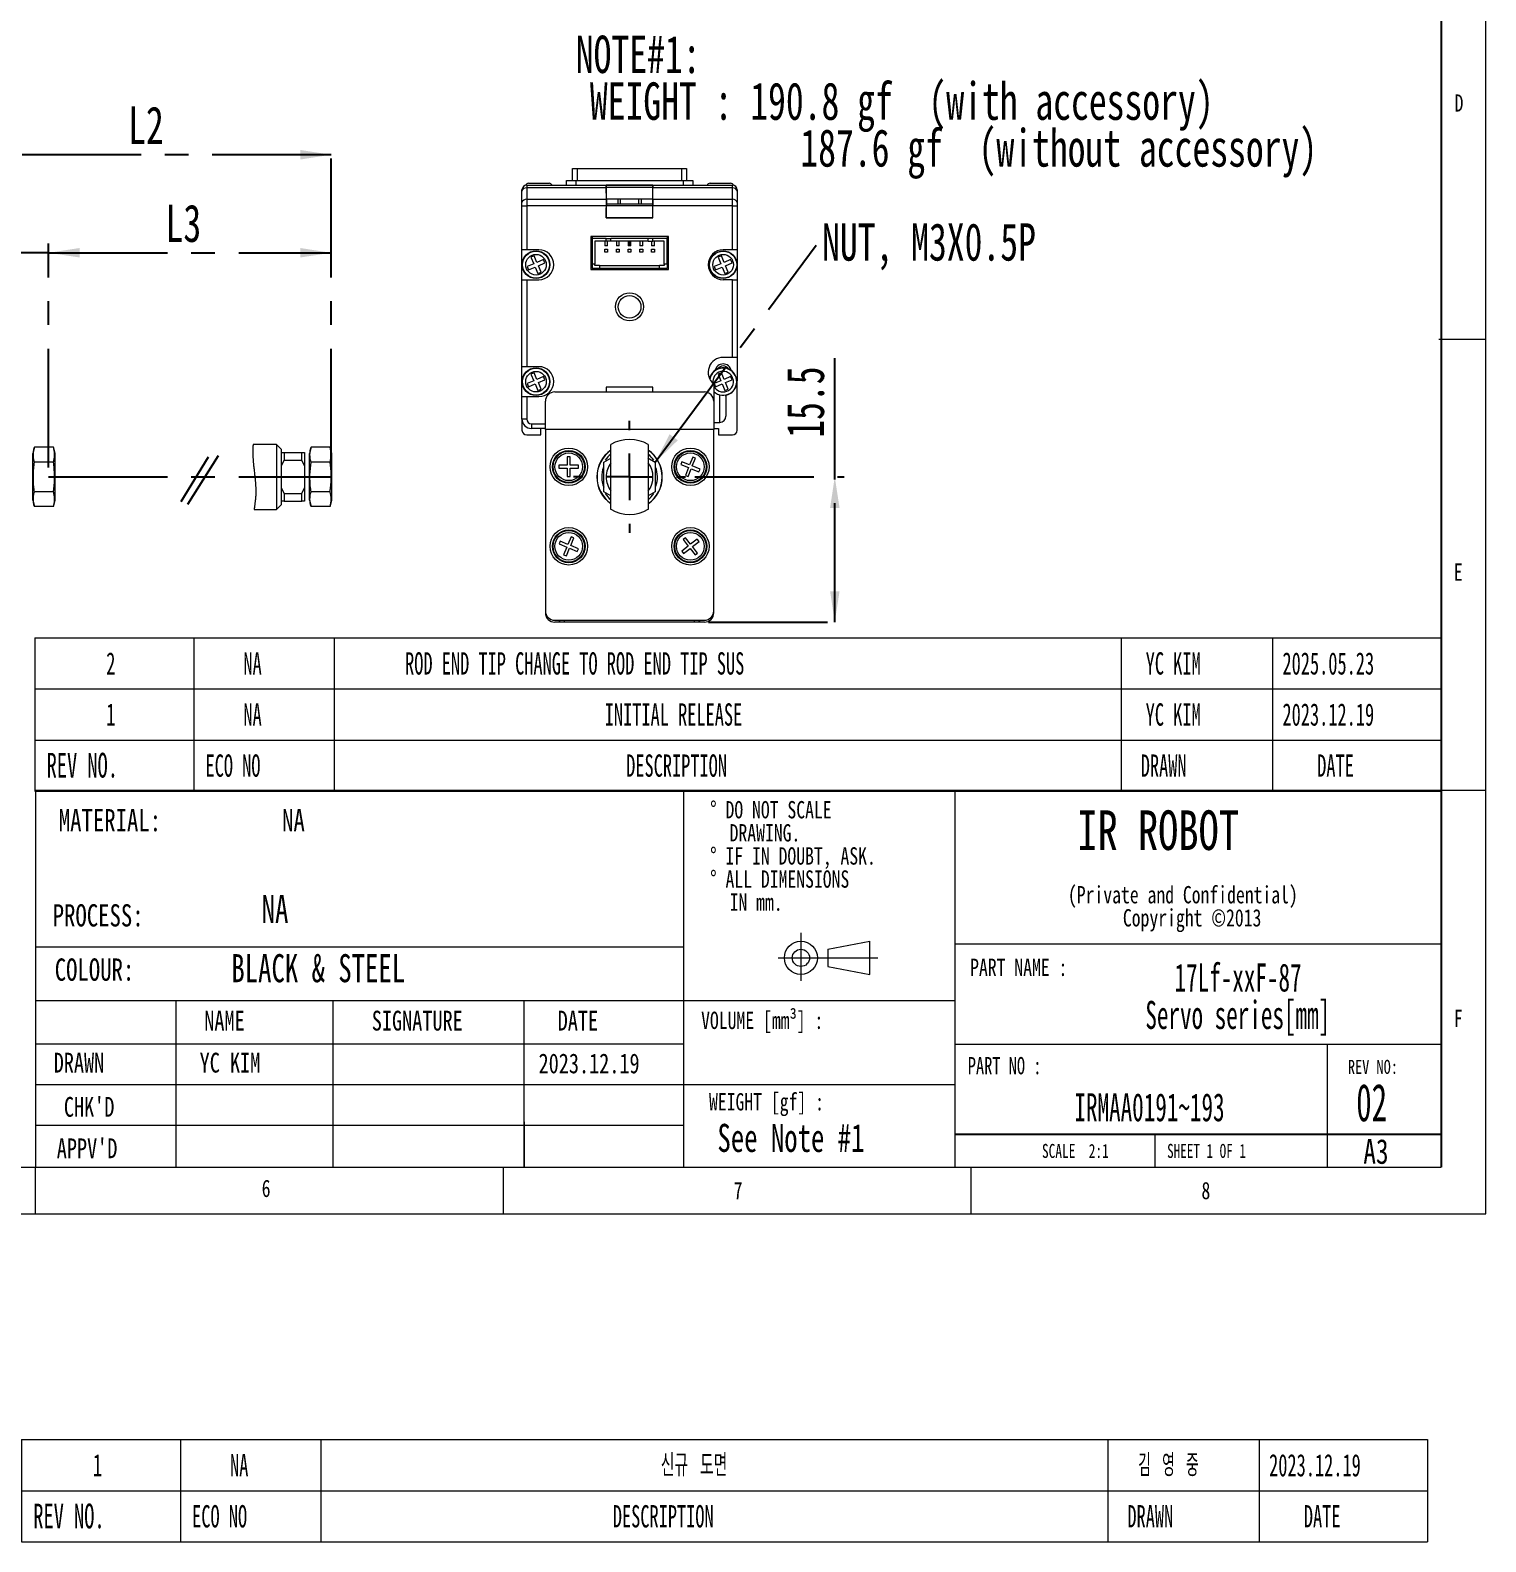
# Model space of a CAD drawing. Header units: millimetres. Extents: x 5 to 415, y -41 to 292.
# Drawn here: x 259.4 to 415, y -30 to 131.5 of the extents above; entities that cross this region are included whole.
import ezdxf

# ---------------------------------------------------------------- set-up
doc = ezdxf.new("R2010")
doc.units = ezdxf.units.MM
doc.linetypes.add('CENTERX2', pattern=[20.32, 12.7, -2.54, 2.54, -2.54])
for name, color, linetype in [('CENTER_LINE', 7, 'CENTERX2'), ('DIMENSION', 7, 'Continuous'), ('NOTES', 7, 'Continuous')]:
    doc.layers.add(name, color=color, linetype=linetype)
doc.styles.add('SLDTEXTSTYLE0', font='TXT', dxfattribs={"width": 0.7})
doc.styles.add('SLDTEXTSTYLE2', font='TXT', dxfattribs={"width": 0.75})
doc.styles.add('SLDTEXTSTYLE3', font='TXT', dxfattribs={"width": 0.6875})
doc.styles.add('SLDTEXTSTYLE4', font='TXT', dxfattribs={"width": 0.605})
doc.styles.add('SLDTEXTSTYLE5', font='TXT', dxfattribs={"width": 0.694444})
doc.styles.add('SLDTEXTSTYLE6', font='TXT', dxfattribs={"width": 0.605, "bigfont": 'bigfont'})
doc.styles.add('SLDTEXTSTYLE7', font='TXT', dxfattribs={"width": 0.563, "bigfont": 'bigfont'})
doc.dimstyles.new('SLDDIMSTYLE2', dxfattribs={"dimtxt": 4, "dimasz": 3.302, "dimexe": 0, "dimexo": 0.0625, "dimgap": 1, "dimtad": 1, "dimrnd": 1e-09, "dimzin": 12, "dimdsep": 46, "dimtxsty": 'SLDTEXTSTYLE0', "dimsah": 1, "dimcen": 0.09, "dimadec": 0, "dimazin": 3, "dimtfac": 1, "dimtmove": 0, "dimatfit": 0, "dimfxl": 1, "dimfrac": 2, "dimtolj": 1, "dimtzin": 12, "dimarcsym": 0})
doc.dimstyles.new('SLDDIMSTYLE3', dxfattribs={"dimtxt": 4, "dimasz": 3.302, "dimexe": 0, "dimexo": 0.0625, "dimgap": 1, "dimtad": 1, "dimrnd": 1e-09, "dimzin": 12, "dimdsep": 46, "dimtxsty": 'SLDTEXTSTYLE0', "dimsah": 1, "dimcen": 0.09, "dimadec": 0, "dimazin": 3, "dimtfac": 1, "dimtofl": 0, "dimtmove": 0, "dimatfit": 3, "dimfxl": 1, "dimfrac": 2, "dimtolj": 1, "dimtzin": 12, "dimarcsym": 0})
doc.dimstyles.new('SLDDIMSTYLE5', dxfattribs={"dimtxt": 4, "dimasz": 3.302, "dimexe": 0, "dimexo": 0.0625, "dimgap": 1, "dimtad": 1, "dimdec": 1, "dimrnd": 1e-09, "dimzin": 12, "dimdsep": 46, "dimtxsty": 'SLDTEXTSTYLE0', "dimsah": 1, "dimcen": 0.09, "dimadec": 0, "dimazin": 3, "dimtfac": 1, "dimtdec": 1, "dimtofl": 0, "dimtmove": 0, "dimatfit": 3, "dimfxl": 1, "dimfrac": 2, "dimtolj": 1, "dimtzin": 12, "dimarcsym": 0})
doc.dimstyles.new('SLDDIMSTYLE6', dxfattribs={"dimtxt": 0.18, "dimasz": 3.302, "dimexe": 0, "dimexo": 0.0625, "dimgap": 0, "dimtad": 0, "dimtih": 1, "dimtoh": 1, "dimdec": 0, "dimrnd": 1e-09, "dimzin": 0, "dimdsep": 46, "dimtxsty": 'Standard', "dimsah": 1, "dimcen": 0.09, "dimadec": 0, "dimazin": 0, "dimtfac": 3.302, "dimtdec": 0, "dimtofl": 0, "dimtmove": 0, "dimatfit": 3, "dimfxl": 1, "dimfrac": 2, "dimtolj": 1, "dimtzin": 0, "dimarcsym": 0})

# ---------------------------------------------------------------- blocks, each defined once
blk = doc.blocks.new('SW_NOTE_0')
at = {"layer": 'CENTER_LINE', "color": 0, "char_height": 4, "attachment_point": 1, "style": 'SLDTEXTSTYLE0'}
for s, insert in [('NOTE#1:', (1.5, 5.16)), ('WEIGHT : 190.8 gf  (with accessory)', (3, 0.16)), ('187.6 gf  (without accessory)', (25.5, -4.84))]:
    blk.add_mtext(s, dxfattribs=dict(at, insert=insert))
blk = doc.blocks.new('SW_NOTE_0_3')
at = {"color": 0, "linetype": 'Continuous', "lineweight": 0, "char_height": 1.8521, "attachment_point": 2, "style": 'SLDTEXTSTYLE2'}
for s, insert in [('(Private and Confidential)', (15.4, 2.39)), ('Copyright ©2013', (16.39, -0.08))]:
    blk.add_mtext(s, dxfattribs=dict(at, insert=insert))
blk = doc.blocks.new('SW_NOTE_0_4')
at = {"color": 0, "linetype": 'Continuous', "lineweight": 0, "char_height": 3, "attachment_point": 2, "style": 'SLDTEXTSTYLE4'}
for s, insert in [('17Lf-xxF-87', (10.83, 3.87)), ('Servo series[mm]', (10.8, -0.13))]:
    blk.add_mtext(s, dxfattribs=dict(at, insert=insert))
blk = doc.blocks.new('SW_NOTE_0_5')
at = {"color": 0, "linetype": 'Continuous', "lineweight": 0, "attachment_point": 1, "style": 'SLDTEXTSTYLE2'}
for s, insert, char_height in [('%%d DO NOT SCALE', (0, 2.39), 1.8521), ('DRAWING.', (2.08, -0.08), 1.852), ('%%d IF IN DOUBT, ASK.', (0, -2.55), 1.8521), ('%%d ALL DIMENSIONS', (0, -5.02), 1.8521), ('IN mm.', (2.08, -7.49), 1.852)]:
    blk.add_mtext(s, dxfattribs=dict(at, insert=insert, char_height=char_height))
blk = doc.blocks.new('SW_TABLEANNOTATION_1')
at = {"color": 0, "linetype": 'Continuous', "lineweight": 18}
for p, q in [((0, 0), (0, -5.46)), ((0, 0), (17, 0)), ((17, 0), (17, -5.46)), ((17, 0), (31.98, 0)), ((31.98, 0), (31.98, -5.46)), ((31.98, 0), (116.1, 0)), ((116.1, 0), (116.1, -5.46)), ((116.1, 0), (132.29, 0)), ((132.29, 0), (132.29, -5.46)), ((132.29, 0), (150.28, 0)), ((150.28, 0), (150.28, -5.46)), ((0, -5.46), (0, -10.92)), ((0, -5.46), (17, -5.46)), ((17, -5.46), (17, -10.92)), ((17, -5.46), (31.98, -5.46)), ((31.98, -5.46), (31.98, -10.92)), ((31.98, -5.46), (116.1, -5.46)), ((116.1, -5.46), (116.1, -10.92)), ((116.1, -5.46), (132.29, -5.46)), ((132.29, -5.46), (132.29, -10.92)), ((132.29, -5.46), (150.28, -5.46)), ((150.28, -5.46), (150.28, -10.92)), ((0, -10.92), (0, -16.37)), ((0, -10.92), (17, -10.92)), ((17, -10.92), (17, -16.37)), ((17, -10.92), (31.98, -10.92)), ((31.98, -10.92), (31.98, -16.37)), ((31.98, -10.92), (116.1, -10.92)), ((116.1, -10.92), (116.1, -16.37)), ((116.1, -10.92), (132.29, -10.92)), ((132.29, -10.92), (132.29, -16.37)), ((132.29, -10.92), (150.28, -10.92)), ((150.28, -10.92), (150.28, -16.37)), ((0, -16.37), (17, -16.37)), ((17, -16.37), (31.98, -16.37)), ((31.98, -16.37), (116.1, -16.37)), ((116.1, -16.37), (132.29, -16.37)), ((132.29, -16.37), (150.28, -16.37))]:
    blk.add_line(p, q, dxfattribs=at)
at = {"color": 0, "linetype": 'Continuous', "lineweight": 0, "attachment_point": 1, "style": 'SLDTEXTSTYLE4'}
for s, insert, char_height in [('2', (7.62, -1.54), 2.38), ('NA', (22.28, -1.54), 2.381), ('ROD END TIP CHANGE TO ROD END TIP SUS', (39.56, -1.54), 2.3813), ('YC KIM', (118.72, -1.54), 2.381), ('2025.05.23', (133.34, -1.54), 2.381), ('1', (7.62, -7), 2.38), ('NA', (22.28, -7), 2.381), ('INITIAL RELEASE', (60.9, -7), 2.3813), ('YC KIM', (118.72, -7), 2.381), ('2023.12.19', (133.34, -7), 2.381), ('REV NO.', (1.25, -12.29), 2.646), ('ECO NO', (18.23, -12.46), 2.381), ('DESCRIPTION', (63.19, -12.46), 2.3813), ('DRAWN', (118.19, -12.46), 2.381), ('DATE', (137.05, -12.46), 2.381)]:
    blk.add_mtext(s, dxfattribs=dict(at, insert=insert, char_height=char_height))
blk = doc.blocks.new('SW_TABLEANNOTATION_2')
at = {"color": 0, "linetype": 'Continuous', "lineweight": 18}
for p, q in [((0, 0), (0, -5.46)), ((0, 0), (17, 0)), ((17, 0), (17, -5.46)), ((17, 0), (31.98, 0)), ((31.98, 0), (31.98, -5.46)), ((31.98, 0), (116.1, 0)), ((116.1, 0), (116.1, -5.46)), ((116.1, 0), (132.29, 0)), ((132.29, 0), (132.29, -5.46)), ((132.29, 0), (150.28, 0)), ((150.28, 0), (150.28, -5.46)), ((0, -5.46), (0, -10.92)), ((0, -5.46), (17, -5.46)), ((17, -5.46), (17, -10.92)), ((17, -5.46), (31.98, -5.46)), ((31.98, -5.46), (31.98, -10.92)), ((31.98, -5.46), (116.1, -5.46)), ((116.1, -5.46), (116.1, -10.92)), ((116.1, -5.46), (132.29, -5.46)), ((132.29, -5.46), (132.29, -10.92)), ((132.29, -5.46), (150.28, -5.46)), ((150.28, -5.46), (150.28, -10.92)), ((0, -10.92), (17, -10.92)), ((17, -10.92), (31.98, -10.92)), ((31.98, -10.92), (116.1, -10.92)), ((116.1, -10.92), (132.29, -10.92)), ((132.29, -10.92), (150.28, -10.92))]:
    blk.add_line(p, q, dxfattribs=at)
at = {"color": 0, "linetype": 'Continuous', "lineweight": 0, "attachment_point": 1}
for s, insert, char_height, style in [('1', (7.62, -1.54), 2.38, 'SLDTEXTSTYLE4'), ('NA', (22.28, -1.54), 2.381, 'SLDTEXTSTYLE4'), ('신규 도면', (68.32, -1.54), 2.381, 'SLDTEXTSTYLE6'), ('김 영 중', (119.35, -1.54), 2.381, 'SLDTEXTSTYLE7'), ('2023.12.19', (133.34, -1.54), 2.381, 'SLDTEXTSTYLE4'), ('REV NO.', (1.25, -6.84), 2.646, 'SLDTEXTSTYLE4'), ('ECO NO', (18.23, -7), 2.381, 'SLDTEXTSTYLE4'), ('DESCRIPTION', (63.19, -7), 2.3813, 'SLDTEXTSTYLE4'), ('DRAWN', (118.19, -7), 2.381, 'SLDTEXTSTYLE4'), ('DATE', (137.05, -7), 2.381, 'SLDTEXTSTYLE4')]:
    blk.add_mtext(s, dxfattribs=dict(at, insert=insert, char_height=char_height, style=style))
blk = doc.blocks.new('_D_26')
at = {"layer": 'CENTER_LINE'}
for p, q in [((253.39, 89.86), (253.39, 108.73)), ((261.39, 84.78), (261.39, 108.73)), ((253.39, 107.73), (247.04, 107.73)), ((261.39, 107.73), (253.39, 107.73)), ((261.39, 107.73), (267.74, 107.73))]:
    blk.add_line(p, q, dxfattribs=at)
for points in [[(253.39, 107.73), (250.09, 108.24), (250.09, 107.23)], [(261.39, 107.73), (264.7, 107.23), (264.7, 108.24)]]:
    blk.add_solid(points, dxfattribs=at)
at = {"layer": 'CENTER_LINE', "insert": (254.79, 112.89), "char_height": 4, "attachment_point": 1, "style": 'SLDTEXTSTYLE0'}
blk.add_mtext('L1', dxfattribs=at)
blk = doc.blocks.new('_D_27')
at = {"layer": 'CENTER_LINE'}
for p, q in [((261.39, 84.78), (261.39, 108.73)), ((291.59, 84.78), (291.59, 108.73)), ((261.39, 107.73), (291.59, 107.73))]:
    blk.add_line(p, q, dxfattribs=at)
for points in [[(261.39, 107.73), (264.7, 107.23), (264.7, 108.24)], [(291.59, 107.73), (288.29, 108.24), (288.29, 107.23)]]:
    blk.add_solid(points, dxfattribs=at)
at = {"layer": 'CENTER_LINE', "insert": (273.89, 112.89), "char_height": 4, "attachment_point": 1, "style": 'SLDTEXTSTYLE0'}
blk.add_mtext('L3', dxfattribs=at)
blk = doc.blocks.new('_D_28')
at = {"layer": 'CENTER_LINE'}
for p, q in [((253.39, 89.86), (253.39, 119.21)), ((291.59, 118.21), (253.39, 118.21)), ((291.59, 84.78), (291.59, 119.21))]:
    blk.add_line(p, q, dxfattribs=at)
for points in [[(253.39, 118.21), (256.7, 117.7), (256.7, 118.72)], [(291.59, 118.21), (288.29, 118.72), (288.29, 117.7)]]:
    blk.add_solid(points, dxfattribs=at)
at = {"layer": 'CENTER_LINE', "insert": (269.89, 123.37), "char_height": 4, "attachment_point": 1, "style": 'SLDTEXTSTYLE0'}
blk.add_mtext('L2', dxfattribs=at)
blk = doc.blocks.new('_D_32')
at = {"layer": 'CENTER_LINE'}
for p, q in [((345.42, 83.78), (345.42, 97.55)), ((330.47, 83.78), (346.42, 83.78)), ((345.42, 68.26), (345.42, 83.78)), ((331.94, 68.26), (346.42, 68.26))]:
    blk.add_line(p, q, dxfattribs=at)
for points in [[(345.42, 83.78), (344.92, 80.47), (345.93, 80.47)], [(345.42, 68.26), (345.93, 71.56), (344.92, 71.56)]]:
    blk.add_solid(points, dxfattribs=at)
at = {"layer": 'CENTER_LINE', "insert": (340.27, 87.96), "char_height": 4, "attachment_point": 1, "rotation": 90, "style": 'SLDTEXTSTYLE0'}
blk.add_mtext('15.5', dxfattribs=at)
blk = doc.blocks.new('SW_NOTE_0_12')
at = {"layer": 'CENTER_LINE', "color": 0, "insert": (0.62, 2.34), "char_height": 4, "attachment_point": 1, "style": 'SLDTEXTSTYLE0'}
blk.add_mtext('NUT, M3X0.5P', dxfattribs=at)
blk = doc.blocks.new('SW_CENTERMARKSYMBOL_11')
at = {"layer": 'CENTER_LINE', "color": 0}
for p, q in [((0, 5), (0, 5.98)), ((0, 0), (0, 2.5)), ((-5, 0), (-5.98, 0)), ((0, 0), (-2.5, 0)), ((0, 0), (0, -2.5)), ((0, 0), (2.5, 0)), ((5, 0), (5.98, 0)), ((0, -5), (0, -5.98))]:
    blk.add_line(p, q, dxfattribs=at)

msp = doc.modelspace()

# ---------------------------------------------------------------- linework, layer by layer
at = {"color": 7, "linetype": 'Continuous', "lineweight": 18}
for p, q in [((415, 5), (415, 292)), ((317.388, 115.457), (317.388, 116.757)), ((317.388, 116.757), (317.888, 116.757)), ((317.888, 116.757), (329.088, 116.757)), ((329.088, 116.757), (329.588, 116.757)), ((329.588, 116.757), (329.588, 115.457)), ((312.488, 114.957), (312.488, 114.664)), ((312.488, 114.957), (320.988, 114.957)), ((312.687, 115.157), (312.866, 115.157)), ((312.866, 115.157), (314.888, 115.157)), ((316.738, 114.957), (316.738, 115.457)), ((316.738, 115.457), (317.738, 115.457)), ((317.738, 115.457), (317.738, 114.957)), ((317.738, 115.457), (329.238, 115.457)), ((325.988, 114.957), (320.988, 114.957)), ((321.01, 114.957), (320.988, 114.913)), ((320.988, 114.957), (320.988, 114.664)), ((320.988, 114.913), (320.992, 114.905)), ((325.984, 114.905), (320.992, 114.905)), ((321.007, 113.45), (320.996, 114.7)), ((325.979, 114.7), (320.996, 114.7)), ((321.01, 114.957), (325.966, 114.957)), ((325.966, 114.957), (325.988, 114.913)), ((325.969, 113.45), (325.979, 114.7)), ((325.988, 114.913), (325.984, 114.905)), ((325.988, 114.957), (334.488, 114.957)), ((325.988, 114.664), (325.988, 114.957)), ((329.238, 114.957), (329.238, 115.457)), ((329.238, 115.457), (330.238, 115.457)), ((330.238, 115.457), (330.238, 114.957)), ((332.087, 115.157), (332.266, 115.157)), ((332.266, 115.157), (334.288, 115.157)), ((334.488, 114.664), (334.488, 114.957)), ((311.988, 114.31), (311.988, 114.457)), ((311.988, 113.096), (311.988, 114.31)), ((311.988, 112.743), (311.988, 113.096)), ((312.488, 114.664), (312.488, 113.45)), ((320.988, 114.664), (312.488, 114.664)), ((312.488, 113.45), (312.488, 112.743)), ((312.488, 113.45), (320.988, 113.45)), ((320.988, 114.664), (320.988, 113.45)), ((320.988, 113.45), (320.988, 112.743)), ((325.969, 113.45), (321.007, 113.45)), ((322.238, 113.457), (322.238, 112.957)), ((322.488, 113.457), (322.488, 112.957)), ((324.488, 112.957), (324.488, 113.457)), ((324.738, 113.457), (324.738, 112.957)), ((334.488, 114.664), (325.988, 114.664)), ((325.988, 113.45), (325.988, 114.664)), ((325.988, 113.45), (334.488, 113.45)), ((325.988, 112.743), (325.988, 113.45)), ((334.488, 113.45), (334.488, 114.664)), ((334.488, 112.743), (334.488, 113.45)), ((334.988, 114.457), (334.988, 114.31)), ((334.988, 114.31), (334.988, 113.096)), ((334.988, 113.096), (334.988, 112.743)), ((311.988, 112.743), (312.488, 112.743)), ((311.988, 108.057), (311.988, 112.743)), ((312.488, 112.743), (312.488, 108.057)), ((320.988, 112.743), (312.488, 112.743)), ((320.988, 112.957), (325.988, 112.957)), ((320.988, 112.743), (320.988, 111.457)), ((320.993, 111.957), (320.988, 112.549)), ((320.996, 111.957), (320.988, 111.957)), ((320.996, 111.457), (320.996, 111.957)), ((325.966, 112.743), (321.009, 112.743)), ((321.009, 111.457), (321.009, 112.743)), ((325.966, 111.457), (325.966, 112.743)), ((325.979, 111.457), (325.979, 111.957)), ((325.979, 111.957), (325.988, 111.957)), ((325.982, 111.957), (325.988, 112.549)), ((325.988, 111.457), (325.988, 112.743)), ((334.488, 112.743), (325.988, 112.743)), ((334.488, 108.057), (334.488, 112.743)), ((334.488, 112.743), (334.988, 112.743)), ((334.988, 112.743), (334.988, 108.057)), ((320.988, 111.457), (325.988, 111.457)), ((325.966, 111.457), (321.009, 111.457)), ((327.638, 109.457), (319.338, 109.457)), ((319.338, 109.457), (319.338, 105.957)), ((319.488, 108.457), (319.338, 108.457)), ((319.488, 109.457), (319.488, 109.257)), ((319.488, 109.257), (319.488, 106.507)), ((320.988, 109.257), (319.488, 109.257)), ((319.788, 108.957), (319.788, 106.507)), ((320.988, 108.957), (319.788, 108.957)), ((320.838, 108.957), (320.838, 108.457)), ((321.138, 108.457), (320.838, 108.457)), ((320.988, 108.957), (320.988, 109.257)), ((320.988, 109.257), (321.488, 109.257)), ((321.488, 108.957), (320.988, 108.957)), ((321.138, 108.457), (321.138, 108.957)), ((321.488, 108.957), (321.488, 109.257)), ((325.488, 109.257), (321.488, 109.257)), ((325.488, 108.957), (321.488, 108.957)), ((322.088, 108.957), (322.088, 108.457)), ((322.388, 108.457), (322.088, 108.457)), ((322.388, 108.457), (322.388, 108.957)), ((323.338, 108.957), (323.338, 108.457)), ((323.638, 108.457), (323.338, 108.457)), ((323.638, 108.457), (323.638, 108.957)), ((324.588, 108.957), (324.588, 108.457)), ((324.888, 108.457), (324.588, 108.457)), ((324.888, 108.457), (324.888, 108.957)), ((325.488, 108.957), (325.488, 109.257)), ((325.988, 109.257), (325.488, 109.257)), ((325.488, 108.957), (325.988, 108.957)), ((325.838, 108.957), (325.838, 108.457)), ((326.138, 108.457), (325.838, 108.457)), ((325.988, 108.957), (325.988, 109.257)), ((327.488, 109.257), (325.988, 109.257)), ((327.188, 108.957), (325.988, 108.957)), ((326.138, 108.457), (326.138, 108.957)), ((327.188, 106.507), (327.188, 108.957)), ((327.488, 109.457), (327.488, 109.257)), ((327.488, 106.507), (327.488, 109.257)), ((327.638, 108.457), (327.488, 108.457)), ((327.638, 105.957), (327.638, 109.457)), ((312.488, 108.057), (311.988, 108.057)), ((311.988, 104.857), (311.988, 108.057)), ((313.788, 108.057), (312.488, 108.057)), ((313.299, 107.407), (312.948, 107.262)), ((312.948, 107.262), (313.239, 106.559)), ((313.59, 106.705), (313.299, 107.407)), ((314.292, 106.996), (313.59, 106.705)), ((313.736, 106.354), (314.438, 106.645)), ((314.438, 106.645), (314.292, 106.996)), ((319.338, 107.505), (319.488, 107.559)), ((320.838, 107.807), (320.838, 108.107)), ((320.838, 108.107), (321.138, 108.107)), ((321.138, 107.807), (320.838, 107.807)), ((321.138, 108.107), (321.138, 107.807)), ((322.088, 107.807), (322.088, 108.107)), ((322.088, 108.107), (322.388, 108.107)), ((322.388, 107.807), (322.088, 107.807)), ((322.388, 108.107), (322.388, 107.807)), ((323.338, 108.107), (323.638, 108.107)), ((323.338, 107.807), (323.338, 108.107)), ((323.638, 107.807), (323.338, 107.807)), ((323.638, 108.107), (323.638, 107.807)), ((324.588, 107.807), (324.588, 108.107)), ((324.588, 108.107), (324.888, 108.107)), ((324.888, 107.807), (324.588, 107.807)), ((324.888, 108.107), (324.888, 107.807)), ((325.838, 107.807), (325.838, 108.107)), ((325.838, 108.107), (326.138, 108.107)), ((326.138, 107.807), (325.838, 107.807)), ((326.138, 108.107), (326.138, 107.807)), ((333.299, 107.407), (332.948, 107.262)), ((332.948, 107.262), (333.239, 106.559)), ((333.59, 106.705), (333.299, 107.407)), ((334.488, 108.057), (333.488, 108.057)), ((334.292, 106.996), (333.59, 106.705)), ((333.736, 106.354), (334.438, 106.645)), ((334.438, 106.645), (334.292, 106.996)), ((334.988, 108.057), (334.488, 108.057)), ((334.988, 108.057), (334.988, 104.857)), ((313.239, 106.559), (312.537, 106.268)), ((312.537, 106.268), (312.683, 105.917)), ((312.683, 105.917), (313.385, 106.208)), ((313.385, 106.208), (313.676, 105.506)), ((313.676, 105.506), (314.027, 105.652)), ((314.027, 105.652), (313.736, 106.354)), ((319.338, 105.957), (327.638, 105.957)), ((319.788, 106.507), (319.488, 106.507)), ((319.488, 106.507), (319.488, 106.057)), ((320.288, 106.057), (319.488, 106.057)), ((319.788, 106.357), (319.788, 106.507)), ((320.288, 106.357), (319.788, 106.357)), ((320.288, 106.357), (320.288, 106.057)), ((320.288, 106.357), (326.688, 106.357)), ((326.688, 106.057), (320.288, 106.057)), ((326.688, 106.057), (326.688, 106.357)), ((327.188, 106.357), (326.688, 106.357)), ((327.488, 106.057), (326.688, 106.057)), ((327.488, 106.507), (327.188, 106.507)), ((327.188, 106.507), (327.188, 106.357)), ((327.488, 106.507), (327.488, 106.057)), ((327.488, 106.405), (327.638, 106.294)), ((333.239, 106.559), (332.537, 106.268)), ((332.537, 106.268), (332.683, 105.917)), ((332.683, 105.917), (333.385, 106.208)), ((333.385, 106.208), (333.676, 105.506)), ((333.676, 105.506), (334.027, 105.652)), ((334.027, 105.652), (333.736, 106.354)), ((311.988, 95.557), (311.988, 104.857)), ((311.988, 104.857), (312.488, 104.857)), ((312.488, 104.857), (312.488, 95.557)), ((312.488, 104.857), (313.788, 104.857)), ((334.488, 104.857), (333.488, 104.857)), ((334.488, 96.557), (334.488, 104.857)), ((334.488, 104.857), (334.988, 104.857)), ((334.988, 104.857), (334.988, 96.557)), ((410, 98.5), (415, 98.5)), ((312.488, 95.557), (311.988, 95.557)), ((311.988, 92.357), (311.988, 95.557)), ((313.788, 95.557), (312.488, 95.557)), ((334.488, 96.557), (333.488, 96.557)), ((334.988, 96.557), (334.488, 96.557)), ((334.988, 96.557), (334.988, 94.057)), ((313.239, 94.059), (312.537, 93.768)), ((312.537, 93.768), (312.683, 93.417)), ((312.683, 93.417), (313.385, 93.708)), ((313.299, 94.907), (312.948, 94.762)), ((312.948, 94.762), (313.239, 94.059)), ((313.59, 94.205), (313.299, 94.907)), ((313.385, 93.708), (313.676, 93.006)), ((314.292, 94.496), (313.59, 94.205)), ((313.736, 93.854), (314.438, 94.145)), ((314.027, 93.152), (313.736, 93.854)), ((314.438, 94.145), (314.292, 94.496)), ((332.488, 93.708), (332.488, 91.857)), ((333.239, 94.059), (332.537, 93.768)), ((332.537, 93.768), (332.683, 93.417)), ((332.683, 93.417), (333.385, 93.708)), ((333.299, 94.907), (332.948, 94.762)), ((332.948, 94.762), (333.239, 94.059)), ((333.59, 94.205), (333.299, 94.907)), ((333.385, 93.708), (333.676, 93.006)), ((334.292, 94.496), (333.59, 94.205)), ((333.736, 93.854), (334.438, 94.145)), ((334.027, 93.152), (333.736, 93.854)), ((334.438, 94.145), (334.292, 94.496)), ((334.988, 88.757), (334.988, 94.057)), ((311.988, 89.957), (311.988, 92.357)), ((311.988, 92.357), (312.488, 92.357)), ((312.488, 92.357), (312.488, 89.957)), ((312.488, 92.357), (313.788, 92.357)), ((313.676, 93.006), (314.027, 93.152)), ((315.488, 92.857), (331.488, 92.857)), ((325.988, 93.357), (320.988, 93.357)), ((320.988, 93.357), (320.988, 92.857)), ((325.988, 92.857), (325.988, 93.357)), ((333.676, 93.006), (334.027, 93.152)), ((333.788, 92.457), (333.786, 92.505)), ((333.788, 92.457), (333.788, 91.357)), ((314.488, 88.859), (314.488, 91.857)), ((332.488, 91.857), (332.488, 88.859)), ((333.788, 91.357), (333.788, 90.257)), ((312.488, 89.957), (311.988, 89.957)), ((311.988, 89.957), (311.988, 88.757)), ((312.988, 89.457), (312.988, 88.957)), ((314.488, 88.957), (312.988, 88.957)), ((313.988, 88.257), (313.988, 88.957)), ((314.488, 88.859), (314.488, 69.459)), ((332.488, 88.859), (314.488, 88.859)), ((332.488, 89.607), (333.138, 89.607)), ((332.488, 88.957), (332.988, 88.957)), ((332.488, 69.459), (332.488, 88.859)), ((332.988, 88.957), (332.988, 88.257)), ((285.759, 87.257), (283.249, 87.257)), ((286.259, 86.757), (285.759, 87.257)), ((285.759, 87.257), (285.759, 80.297)), ((312.488, 88.257), (313.988, 88.257)), ((321.488, 80.312), (321.488, 87.241)), ((325.488, 87.241), (325.488, 83.777)), ((332.988, 88.257), (334.488, 88.257)), ((259.874, 86.952), (259.693, 86.277)), ((259.693, 83.777), (259.693, 86.277)), ((261.912, 86.952), (259.874, 86.952)), ((262.093, 86.277), (261.912, 86.952)), ((262.093, 83.777), (262.093, 86.277)), ((286.259, 86.757), (286.259, 80.797)), ((286.259, 86.377), (286.559, 86.377)), ((286.559, 86.377), (286.559, 85.555)), ((286.559, 86.377), (288.459, 86.377)), ((288.459, 85.555), (288.459, 86.377)), ((288.459, 86.377), (288.759, 86.377)), ((288.759, 86.377), (288.759, 84.944)), ((289.44, 86.952), (289.259, 86.277)), ((289.259, 83.777), (289.259, 86.277)), ((291.478, 86.952), (289.44, 86.952)), ((291.659, 86.277), (291.478, 86.952)), ((291.659, 83.777), (291.659, 86.277)), ((317.145, 85.909), (316.83, 85.909)), ((316.83, 85.909), (316.83, 85.016)), ((317.145, 85.016), (317.145, 85.909)), ((320.738, 85.364), (321.488, 85.797)), ((325.456, 85.815), (326.238, 85.364)), ((330.235, 85.891), (329.901, 85.064)), ((330.193, 84.946), (330.527, 85.773)), ((330.527, 85.773), (330.235, 85.891)), ((261.912, 85.364), (259.874, 85.364)), ((286.559, 85.555), (286.259, 84.944)), ((286.559, 85.555), (288.459, 85.555)), ((288.759, 84.944), (288.459, 85.555)), ((288.759, 84.944), (288.759, 82.609)), ((291.478, 85.364), (289.44, 85.364)), ((316.83, 85.016), (315.938, 85.016)), ((315.938, 85.016), (315.938, 84.701)), ((315.938, 84.701), (316.83, 84.701)), ((316.83, 84.701), (316.83, 83.809)), ((318.038, 85.016), (317.145, 85.016)), ((317.145, 83.809), (317.145, 84.701)), ((317.145, 84.701), (318.038, 84.701)), ((318.038, 84.701), (318.038, 85.016)), ((329.073, 85.399), (328.955, 85.107)), ((328.955, 85.107), (329.783, 84.772)), ((329.901, 85.064), (329.073, 85.399)), ((329.783, 84.772), (329.448, 83.944)), ((329.74, 83.826), (330.075, 84.654)), ((330.075, 84.654), (330.902, 84.319)), ((331.02, 84.611), (330.193, 84.946)), ((330.902, 84.319), (331.02, 84.611)), ((259.693, 81.277), (259.693, 83.777)), ((262.093, 81.277), (262.093, 83.777)), ((286.259, 82.609), (286.559, 81.998)), ((288.459, 81.998), (288.759, 82.609)), ((288.759, 82.609), (288.759, 81.177)), ((289.259, 81.277), (289.259, 83.777)), ((291.659, 81.277), (291.659, 83.777)), ((316.83, 83.809), (317.145, 83.809)), ((320.172, 82.657), (320.193, 82.657)), ((325.488, 83.777), (325.488, 80.312)), ((326.783, 82.657), (326.804, 82.657)), ((329.448, 83.944), (329.74, 83.826)), ((259.693, 81.277), (259.874, 80.601)), ((261.912, 82.189), (259.874, 82.189)), ((261.912, 80.601), (262.093, 81.277)), ((285.759, 80.297), (286.259, 80.797)), ((286.559, 81.177), (286.259, 81.177)), ((286.559, 81.998), (288.459, 81.998)), ((286.559, 81.998), (286.559, 81.177)), ((286.559, 81.177), (288.459, 81.177)), ((288.459, 81.177), (288.459, 81.998)), ((288.759, 81.177), (288.459, 81.177)), ((289.259, 81.277), (289.44, 80.601)), ((291.478, 82.189), (289.44, 82.189)), ((291.478, 80.601), (291.659, 81.277)), ((321.498, 81.75), (320.738, 82.189)), ((326.238, 82.189), (325.488, 81.756)), ((261.912, 80.601), (259.874, 80.601)), ((283.367, 80.297), (285.759, 80.297)), ((291.478, 80.601), (289.44, 80.601)), ((316.077, 76.905), (315.957, 76.614)), ((315.957, 76.614), (316.782, 76.273)), ((316.902, 76.565), (316.077, 76.905)), ((316.782, 76.273), (316.441, 75.449)), ((316.732, 75.328), (317.073, 76.153)), ((317.243, 77.389), (316.902, 76.565)), ((317.073, 76.153), (317.898, 75.812)), ((317.193, 76.444), (317.534, 77.269)), ((318.018, 76.103), (317.193, 76.444)), ((317.534, 77.269), (317.243, 77.389)), ((317.898, 75.812), (318.018, 76.103)), ((329.766, 76.385), (329.065, 75.833)), ((329.462, 77.281), (329.214, 77.086)), ((329.214, 77.086), (329.766, 76.385)), ((329.26, 75.586), (329.961, 76.138)), ((330.014, 76.58), (329.462, 77.281)), ((329.961, 76.138), (330.513, 75.436)), ((330.715, 77.132), (330.014, 76.58)), ((330.209, 76.332), (330.91, 76.885)), ((330.761, 75.631), (330.209, 76.332)), ((330.91, 76.885), (330.715, 77.132)), ((316.441, 75.449), (316.732, 75.328)), ((329.065, 75.833), (329.26, 75.586)), ((330.513, 75.436), (330.761, 75.631)), ((314.488, 69.459), (314.488, 69.257)), ((315.488, 68.459), (331.488, 68.459)), ((315.988, 68.257), (315.488, 68.257)), ((315.988, 68.257), (315.988, 68.459)), ((316.038, 68.257), (315.988, 68.257)), ((316.038, 68.257), (316.038, 68.459)), ((316.538, 68.257), (316.038, 68.257)), ((330.438, 68.257), (316.538, 68.257)), ((330.938, 68.257), (330.438, 68.257)), ((330.938, 68.257), (330.938, 68.459)), ((330.988, 68.257), (330.938, 68.257)), ((330.988, 68.257), (330.988, 68.459)), ((331.488, 68.257), (330.988, 68.257)), ((332.488, 69.257), (332.488, 69.459)), ((260, 50.271), (260, 10)), ((415, 50.271), (260, 50.271)), ((329.265, 50.271), (329.265, 10)), ((358.254, 50.271), (358.254, 10)), ((344.668, 33.297), (349.181, 34.143)), ((349.181, 30.608), (349.181, 34.143)), ((260, 33.55), (329.265, 33.55)), ((344.668, 33.297), (344.668, 31.454)), ((410.25, 33.844), (358.254, 33.844)), ((344.668, 31.454), (349.181, 30.608)), ((275.001, 27.796), (275.001, 10)), ((291.778, 27.796), (291.778, 10)), ((312.217, 10), (312.217, 27.796)), ((329.265, 23.158), (260, 23.158)), ((398.074, 10), (398.074, 23.123)), ((358.254, 18.822), (260, 18.822)), ((312.217, 14.859), (312.217, 10)), ((260, 14.481), (329.265, 14.481)), ((379.611, 13.419), (379.611, 10)), ((10, 10), (410.25, 10)), ((260, 5), (260, 10)), ((310, 5), (310, 10)), ((360, 5), (360, 10)), ((5, 5), (415, 5))]:
    msp.add_line(p, q, dxfattribs=at)
at = {"color": 8, "linetype": 'Continuous', "lineweight": 18}
for p, q in [((317.888, 116.757), (317.888, 115.457)), ((329.088, 115.457), (329.088, 116.757)), ((323.488, 108.457), (323.488, 108.957)), ((333.138, 91.357), (333.138, 92.55)), ((333.138, 89.607), (333.138, 91.357)), ((312.988, 89.457), (314.488, 89.457)), ((316.538, 68.257), (316.538, 68.459)), ((330.438, 68.257), (330.438, 68.459))]:
    msp.add_line(p, q, dxfattribs=at)
at = {"color": 7, "linetype": 'CENTERX2', "lineweight": 18}
for p, q in [((341.798, 35.054), (341.798, 29.936)), ((339.361, 32.376), (350.023, 32.376))]:
    msp.add_line(p, q, dxfattribs=at)
at = {"color": 7, "linetype": 'Continuous', "lineweight": 18, "flags": 128}
for points in [[(334.97, 93.924), (334.978, 93.959), (334.988, 94.057)], [(283.249, 87.257), (283.245, 87.22), (283.242, 87.183), (283.239, 87.146), (283.236, 87.109), (283.233, 87.071), (283.231, 87.034), (283.228, 86.99), (283.226, 86.946), (283.224, 86.902), (283.222, 86.858), (283.22, 86.806), (283.219, 86.754), (283.217, 86.702), (283.216, 86.65), (283.216, 86.598), (283.215, 86.546), (283.215, 86.495), (283.215, 86.443), (283.216, 86.392), (283.216, 86.341), (283.217, 86.289), (283.218, 86.238), (283.22, 86.178), (283.222, 86.118), (283.224, 86.059), (283.226, 85.999), (283.229, 85.938), (283.232, 85.878), (283.236, 85.818), (283.239, 85.757), (283.243, 85.697), (283.247, 85.638), (283.251, 85.579), (283.256, 85.521), (283.26, 85.462), (283.266, 85.392), (283.272, 85.323), (283.279, 85.253), (283.285, 85.184), (283.292, 85.115), (283.299, 85.046), (283.308, 84.958), (283.317, 84.87), (283.327, 84.782), (283.336, 84.695), (283.346, 84.608), (283.356, 84.52), (283.372, 84.383), (283.388, 84.246), (283.403, 84.11), (283.415, 84.007), (283.426, 83.905), (283.437, 83.802), (283.448, 83.699), (283.457, 83.619), (283.465, 83.538), (283.472, 83.457), (283.48, 83.377), (283.486, 83.311), (283.491, 83.246), (283.497, 83.18), (283.502, 83.114), (283.506, 83.049), (283.511, 82.983), (283.515, 82.917), (283.519, 82.851), (283.522, 82.792), (283.525, 82.732), (283.528, 82.673), (283.53, 82.613), (283.532, 82.554), (283.534, 82.494), (283.535, 82.434), (283.536, 82.382), (283.537, 82.329), (283.537, 82.277), (283.537, 82.224), (283.537, 82.171), (283.536, 82.118), (283.536, 82.065), (283.534, 82.012), (283.533, 81.965), (283.532, 81.917), (283.53, 81.869), (283.528, 81.821), (283.525, 81.773), (283.523, 81.725), (283.52, 81.677), (283.516, 81.629), (283.513, 81.58), (283.509, 81.532), (283.505, 81.484), (283.501, 81.435), (283.496, 81.387), (283.491, 81.339), (283.486, 81.291), (283.48, 81.243), (283.473, 81.186), (283.466, 81.129), (283.458, 81.071), (283.451, 81.014), (283.443, 80.957), (283.435, 80.899), (283.429, 80.85), (283.422, 80.801), (283.416, 80.752), (283.409, 80.704), (283.403, 80.655), (283.397, 80.607), (283.392, 80.558), (283.387, 80.52), (283.383, 80.483), (283.379, 80.445), (283.376, 80.408), (283.373, 80.371), (283.37, 80.333), (283.367, 80.297)]]:
    msp.add_lwpolyline(points, dxfattribs=at)
at = {"color": 7, "linetype": 'Continuous', "lineweight": 18}
for centre, radius in [((313.488, 106.457), 1.483), ((313.488, 106.457), 1.449), ((313.488, 106.457), 1.101), ((333.488, 106.457), 1.483), ((333.488, 106.457), 1.449), ((333.488, 106.457), 1.101), ((323.488, 101.957), 1.5), ((323.488, 101.957), 1.211), ((313.488, 93.957), 1.483), ((313.488, 93.957), 1.449), ((313.488, 93.957), 1.101), ((316.988, 84.859), 2), ((316.988, 84.859), 1.75), ((316.988, 84.859), 1.678), ((316.988, 84.859), 1.479), ((329.988, 84.859), 2), ((329.988, 84.859), 1.75), ((329.988, 84.859), 1.678), ((329.988, 84.859), 1.479), ((316.988, 76.359), 2), ((316.988, 76.359), 1.75), ((316.988, 76.359), 1.678), ((316.988, 76.359), 1.479), ((329.988, 76.359), 2), ((329.988, 76.359), 1.75), ((329.988, 76.359), 1.678), ((329.988, 76.359), 1.479), ((341.798, 32.376), 1.767), ((341.798, 32.376), 0.922)]:
    msp.add_circle(centre, radius, dxfattribs=at)
for centre, radius, start, end in [((312.488, 114.457), 0.5, 90, 180), ((312.687, 114.807), 0.35, 90, 157.40763), ((314.888, 114.807), 0.35, 25.37693, 90), ((332.087, 114.807), 0.35, 90, 154.62307), ((334.288, 114.807), 0.35, 22.59237, 90), ((334.488, 114.457), 0.5, 0, 90), ((312.425, 114.222), 0.446, 81.95053, 168.57825), ((312.425, 113.008), 0.446, 81.95053, 168.57825), ((334.55, 114.222), 0.446, 11.42175, 98.04947), ((334.55, 113.008), 0.446, 11.42175, 98.04947), ((313.788, 106.457), 1.6, 270, 90), ((333.488, 106.457), 1.6, 90, 270), ((313.788, 93.957), 1.6, 270, 90), ((333.488, 94.957), 1.6, 90, 231.31781), ((333.488, 93.957), 1.483, 22.52267, 167.5778), ((333.488, 94.957), 0.9, 12.44203, 167.55797), ((333.488, 94.957), 0.675, 33.35116, 146.64884), ((333.488, 93.957), 1.483, 277.77571, 22.52267), ((315.488, 91.857), 1, 90, 180), ((331.488, 91.857), 1, 0, 90), ((312.988, 89.957), 1, 180, 270), ((312.988, 89.957), 0.5, 180, 270), ((333.138, 90.257), 0.65, 270, 360), ((312.488, 88.757), 0.5, 180, 270), ((323.488, 83.777), 4, 60, 120), ((334.488, 88.757), 0.5, 270, 360), ((323.488, 83.777), 3.5, 124.8499, 235.1501), ((323.488, 83.777), 3.48, 125.07951, 234.92049), ((323.482, 83.777), 3.15, 129.27262, 145.62874), ((323.488, 83.777), 3.5, 304.8499, 55.1501), ((323.488, 83.777), 3.48, 305.07951, 54.92049), ((323.482, 83.777), 3.15, 34.37126, 50.44414), ((323.488, 83.777), 2.98, 159.65164, 201.74202), ((323.488, 83.777), 2.5, 143.1301, 180), ((323.488, 83.777), 2.5, 323.1301, 36.8699), ((323.488, 83.777), 2.98, 340.31218, 20.78663), ((323.488, 83.777), 2.5, 180, 216.8699), ((323.482, 83.777), 3.15, 214.37126, 230.72738), ((323.482, 83.777), 3.15, 309.55586, 325.62874), ((323.488, 83.777), 4, 240, 300), ((315.488, 69.459), 1, 180, 270), ((315.488, 69.257), 1, 180, 270), ((331.488, 69.459), 1, 270, 0), ((331.488, 69.257), 1, 270, 0)]:
    msp.add_arc(centre, radius, start, end, dxfattribs=at)
at = {"color": 8, "linetype": 'Continuous', "lineweight": 18}
for radius, start, end in [(1.449, 226.36752, 169.25823), (1.101, 204.68174, 189.11799)]:
    msp.add_arc((333.488, 93.957), radius, start, end, dxfattribs=at)
at = {"color": 7, "linetype": 'Continuous', "lineweight": 18}
for points, knots in [([(320.996, 114.7), (320.995, 114.764), (320.994, 114.88), (320.992, 114.897), (320.992, 114.905)], [0, 0, 0, 0, 0.557681, 1, 1, 1, 1]), ([(325.984, 114.905), (325.983, 114.893), (325.981, 114.871), (325.98, 114.752), (325.979, 114.7)], [0, 0, 0, 0, 0.5576818, 1, 1, 1, 1]), ([(321.007, 113.45), (321.008, 113.334), (321.009, 113.125), (321.009, 112.86), (321.009, 112.743)], [0, 0, 0, 0, 0.557568, 1, 1, 1, 1]), ([(325.969, 113.45), (325.968, 113.334), (325.966, 113.125), (325.966, 112.86), (325.966, 112.743)], [0, 0, 0, 0, 0.557568, 1, 1, 1, 1]), ([(259.874, 85.364), (259.843, 85.495), (259.781, 85.752), (259.751, 86.141), (259.773, 86.465), (259.82, 86.736), (259.855, 86.877), (259.874, 86.952)], [0, 0, 0, 0, 0.2475218, 0.4886828, 0.7318316, 0.8578148, 1, 1, 1, 1]), ([(261.912, 85.364), (261.944, 85.495), (262.006, 85.757), (262.037, 86.154), (262.011, 86.486), (261.963, 86.752), (261.929, 86.885), (261.912, 86.952)], [0, 0, 0, 0, 0.247694, 0.4966506, 0.7474871, 0.8734978, 1, 1, 1, 1]), ([(289.44, 85.364), (289.384, 85.626), (289.269, 86.155), (289.383, 86.685), (289.44, 86.952)], [0, 0, 0, 0, 0.4952881, 1, 1, 1, 1]), ([(291.478, 85.364), (291.535, 85.626), (291.649, 86.155), (291.536, 86.685), (291.478, 86.952)], [0, 0, 0, 0, 0.4952881, 1, 1, 1, 1]), ([(259.874, 82.189), (259.866, 82.256), (259.848, 82.389), (259.82, 82.637), (259.793, 82.933), (259.771, 83.277), (259.76, 83.622), (259.76, 83.969), (259.773, 84.318), (259.796, 84.667), (259.83, 85.016), (259.86, 85.248), (259.874, 85.364)], [0, 0, 0, 0, 0.0634497, 0.126911, 0.2349519, 0.3430802, 0.4515142, 0.5600677, 0.6698003, 0.7796475, 0.8897863, 1, 1, 1, 1]), ([(261.912, 82.189), (261.921, 82.256), (261.938, 82.389), (261.967, 82.637), (261.994, 82.933), (262.016, 83.277), (262.027, 83.622), (262.027, 83.969), (262.014, 84.318), (261.99, 84.667), (261.957, 85.016), (261.927, 85.248), (261.912, 85.364)], [0, 0, 0, 0, 0.06344972, 0.12691101, 0.23495192, 0.34308015, 0.45151419, 0.56006769, 0.66980029, 0.77964752, 0.88978633, 1, 1, 1, 1]), ([(289.44, 82.189), (289.424, 82.323), (289.349, 82.912), (289.291, 83.977), (289.39, 84.899), (289.44, 85.364)], [0, 0, 0, 0, 0.1269713, 0.5600769, 1, 1, 1, 1]), ([(291.478, 82.189), (291.495, 82.323), (291.569, 82.912), (291.628, 83.977), (291.529, 84.899), (291.478, 85.364)], [0, 0, 0, 0, 0.1269713, 0.5600769, 1, 1, 1, 1]), ([(320.738, 82.189), (320.738, 82.323), (320.738, 82.912), (320.738, 83.977), (320.738, 84.899), (320.738, 85.364)], [0, 0, 0, 0, 0.1269715, 0.56007701, 1, 1, 1, 1]), ([(326.238, 85.364), (326.238, 84.906), (326.238, 83.984), (326.238, 82.919), (326.238, 82.323), (326.238, 82.189)], [0, 0, 0, 0, 0.4333142, 0.8730283, 1, 1, 1, 1]), ([(259.874, 80.601), (259.858, 80.666), (259.809, 80.858), (259.76, 81.179), (259.756, 81.578), (259.805, 81.915), (259.857, 82.122), (259.874, 82.189)], [0, 0, 0, 0, 0.12381122, 0.36429294, 0.60630778, 0.87349709, 1, 1, 1, 1]), ([(261.912, 80.601), (261.943, 80.731), (262.005, 80.989), (262.036, 81.378), (262.013, 81.703), (261.966, 81.974), (261.931, 82.114), (261.912, 82.189)], [0, 0, 0, 0, 0.2458089, 0.4890172, 0.7339093, 0.8578146, 1, 1, 1, 1]), ([(289.44, 80.601), (289.384, 80.863), (289.269, 81.392), (289.383, 81.922), (289.44, 82.189)], [0, 0, 0, 0, 0.49528777, 1, 1, 1, 1]), ([(291.478, 80.601), (291.535, 80.863), (291.649, 81.392), (291.536, 81.922), (291.478, 82.189)], [0, 0, 0, 0, 0.49528777, 1, 1, 1, 1])]:
    msp.add_open_spline(points, degree=3, knots=knots, dxfattribs=at)
at = {"layer": 'CENTER_LINE'}
msp.add_line((261.393, 83.777), (291.592, 83.777), dxfattribs=at)
at = {"layer": 'DIMENSION'}
for p, q in [((278.453, 85.879), (275.54, 81.103)), ((279.519, 86.042), (276.226, 80.842))]:
    msp.add_line(p, q, dxfattribs=at)
at = {"layer": 'NOTES', "color": 7}
for p, q in [((410.25, 287), (410.25, 10)), ((410.25, 13.496), (358.254, 13.496))]:
    msp.add_line(p, q, dxfattribs=at)
at = {"layer": 'NOTES', "color": 7, "linetype": 'Continuous', "lineweight": 18}
for p, q in [((260, 27.801), (358.254, 27.801)), ((410.25, 23.123), (358.254, 23.123))]:
    msp.add_line(p, q, dxfattribs=at)

# ---------------------------------------------------------------- block references
at = {"color": 7, "linetype": 'Continuous', "lineweight": 0}
for name, p in [('SW_TABLEANNOTATION_1', (259.931, 66.576)), ('SW_NOTE_0_5', (332.098, 46.744)), ('SW_NOTE_0_3', (367.225, 37.663)), ('SW_NOTE_0_4', (377.694, 27.905)), ('SW_TABLEANNOTATION_2', (258.504, -19.116))]:
    msp.add_blockref(name, p, dxfattribs=at)
at = {"layer": 'CENTER_LINE'}
for name, p in [('SW_NOTE_0', (316.243, 125.782)), ('SW_NOTE_0_12', (343.439, 108.553)), ('SW_CENTERMARKSYMBOL_11', (323.488, 83.777))]:
    msp.add_blockref(name, p, dxfattribs=at)

# ---------------------------------------------------------------- texts
at = {"color": 7, "linetype": 'Continuous', "lineweight": 0}
for s, insert, char_height, attachment_point, style in [('D', (411.667, 124.668), 1.852, 1, 'SLDTEXTSTYLE2'), ('E', (411.586, 74.537), 1.852, 1, 'SLDTEXTSTYLE2'), ('MATERIAL:', (262.479, 48.278), 2.3813, 1, 'SLDTEXTSTYLE2'), ('NA', (287.562, 48.278), 2.3813, 2, 'SLDTEXTSTYLE2'), ('PROCESS:', (261.829, 38.108), 2.3813, 1, 'SLDTEXTSTYLE2'), ('PART NAME :', (359.887, 32.29), 1.85208, 1, 'SLDTEXTSTYLE2'), ('NAME', (278.027, 26.726), 2.1167, 1, 'SLDTEXTSTYLE2'), ('SIGNATURE', (295.935, 26.726), 2.1167, 1, 'SLDTEXTSTYLE2'), ('DATE', (315.804, 26.726), 2.1167, 1, 'SLDTEXTSTYLE2'), ('VOLUME [mm³] :', (331.133, 26.622), 1.85208, 1, 'SLDTEXTSTYLE2'), ('DRAWN', (261.937, 22.233), 2.1167, 1, 'SLDTEXTSTYLE2'), ('2023.12.19', (313.76, 22.154), 2.1167, 1, 'SLDTEXTSTYLE2'), ('REV NO:', (400.257, 21.476), 1.5, 1, 'SLDTEXTSTYLE2'), ('IRMAA0191~193', (379.06, 17.91), 3, 2, 'SLDTEXTSTYLE4'), ("CHK'D", (263.024, 17.51), 2.1167, 1, 'SLDTEXTSTYLE2'), ("APPV'D", (262.263, 13.079), 2.1167, 1, 'SLDTEXTSTYLE2'), ('A3', (401.912, 13.007), 2.6458, 1, 'SLDTEXTSTYLE2'), ('SCALE  2:1', (367.564, 12.491), 1.5, 1, 'SLDTEXTSTYLE0'), ('SHEET 1 OF 1', (380.942, 12.491), 1.5, 1, 'SLDTEXTSTYLE3')]:
    msp.add_mtext(s, dxfattribs=dict(at, insert=insert, char_height=char_height, attachment_point=attachment_point, style=style))
at = {"layer": 'CENTER_LINE', "attachment_point": 1}
for s, insert, char_height, style in [('NA', (284.167, 39.111), 3, 'SLDTEXTSTYLE0'), ('BLACK & STEEL', (280.927, 32.771), 3, 'SLDTEXTSTYLE0'), ('02', (401.157, 18.911), 4, 'SLDTEXTSTYLE4'), ('See Note #1', (332.878, 14.634), 3, 'SLDTEXTSTYLE0')]:
    msp.add_mtext(s, dxfattribs=dict(at, insert=insert, char_height=char_height, style=style))
at = {"layer": 'NOTES', "attachment_point": 1}
for s, insert, char_height, style in [('IR ROBOT', (371.345, 48.136), 4.2333, 'SLDTEXTSTYLE2'), ('COLOUR:', (262.046, 32.312), 2.3813, 'SLDTEXTSTYLE2'), ('F', (411.586, 26.839), 1.852, 'SLDTEXTSTYLE2'), ('YC KIM', (277.535, 22.233), 2.1167, 'SLDTEXTSTYLE2'), ('PART NO :', (359.636, 21.78), 1.8521, 'SLDTEXTSTYLE5'), ('WEIGHT [gf] :', (331.976, 17.919), 1.85208, 'SLDTEXTSTYLE2'), ('6', (284.167, 8.668), 1.852, 'SLDTEXTSTYLE2'), ('7', (334.613, 8.434), 1.852, 'SLDTEXTSTYLE2'), ('8', (384.613, 8.434), 1.852, 'SLDTEXTSTYLE2')]:
    msp.add_mtext(s, dxfattribs=dict(at, insert=insert, char_height=char_height, style=style))

# ---------------------------------------------------------------- dimensions: what is measured, and where the dimension line sits
at = {"layer": 'CENTER_LINE'}
for base, p1, p2, text, dimstyle, picture, middle in [((253.393, 118.211), (291.592, 83.777), (253.393, 88.859), 'L2', 'SLDDIMSTYLE3', '_D_28', (272.493, 118.211)), ((253.393, 107.734), (261.393, 83.777), (253.393, 88.859), 'L1', 'SLDDIMSTYLE2', '_D_26', (257.393, 107.734)), ((291.592, 107.734), (261.393, 83.777), (291.592, 83.777), 'L3', 'SLDDIMSTYLE3', '_D_27', (276.493, 107.734))]:
    dim = msp.add_linear_dim(base=base, p1=p1, p2=p2, text=text, dimstyle=dimstyle, dxfattribs=at)
    dim.commit()
    dim.dimension.update_dxf_attribs({"geometry": picture, "text_midpoint": middle, "dimtype": 160})
dim = msp.add_linear_dim(base=(345.425, 83.777), p1=(330.938, 68.257), p2=(329.468, 83.777), angle=90, dimstyle='SLDDIMSTYLE5', dxfattribs=at)
dim.commit()
dim.dimension.update_dxf_attribs({"geometry": '_D_32', "text_midpoint": (345.425, 92.752), "dimtype": 160})

# ---------------------------------------------------------------- leaders
msp.add_leader([(326.238, 85.364), (343.439, 108.553)], dimstyle='SLDDIMSTYLE6', dxfattribs=at)

doc.saveas('drawing.dxf')
